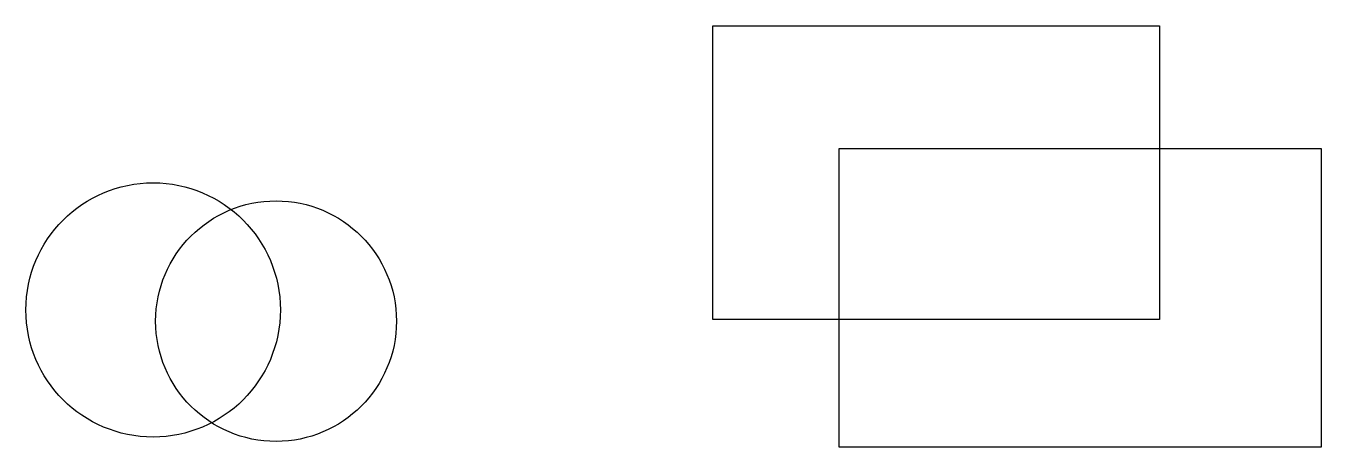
# Model space of a CAD drawing. Header units: millimetres. Extents: x 1501 to 13828, y 517 to 4530.
import ezdxf

# ---------------------------------------------------------------- set-up
doc = ezdxf.new("R2010")
doc.units = ezdxf.units.MM

# ---------------------------------------------------------------- blocks, each defined once
blk = doc.blocks.new('Test1')
at = {"color": 0}
for centre, radius in [((-616, 15), 1211), ((554, -92), 1146)]:
    blk.add_circle(centre, radius, dxfattribs=at)
blk = doc.blocks.new('Test2')
at = {"color": 0}
for points in [[(-3187, 2060), (1062, 2060), (1062, -738), (-3187, -738)], [(-1986, 892), (2602, 892), (2602, -1953), (-1986, -1953)]]:
    blk.add_lwpolyline(points, close=True, dxfattribs=at)

msp = doc.modelspace()

# ---------------------------------------------------------------- block references
at = {"color": 2}
msp.add_blockref('Test2', (11227, 2470), dxfattribs=at)
at = {"color": 5}
msp.add_blockref('Test1', (3328, 1809), dxfattribs=at)

doc.saveas('drawing.dxf')
